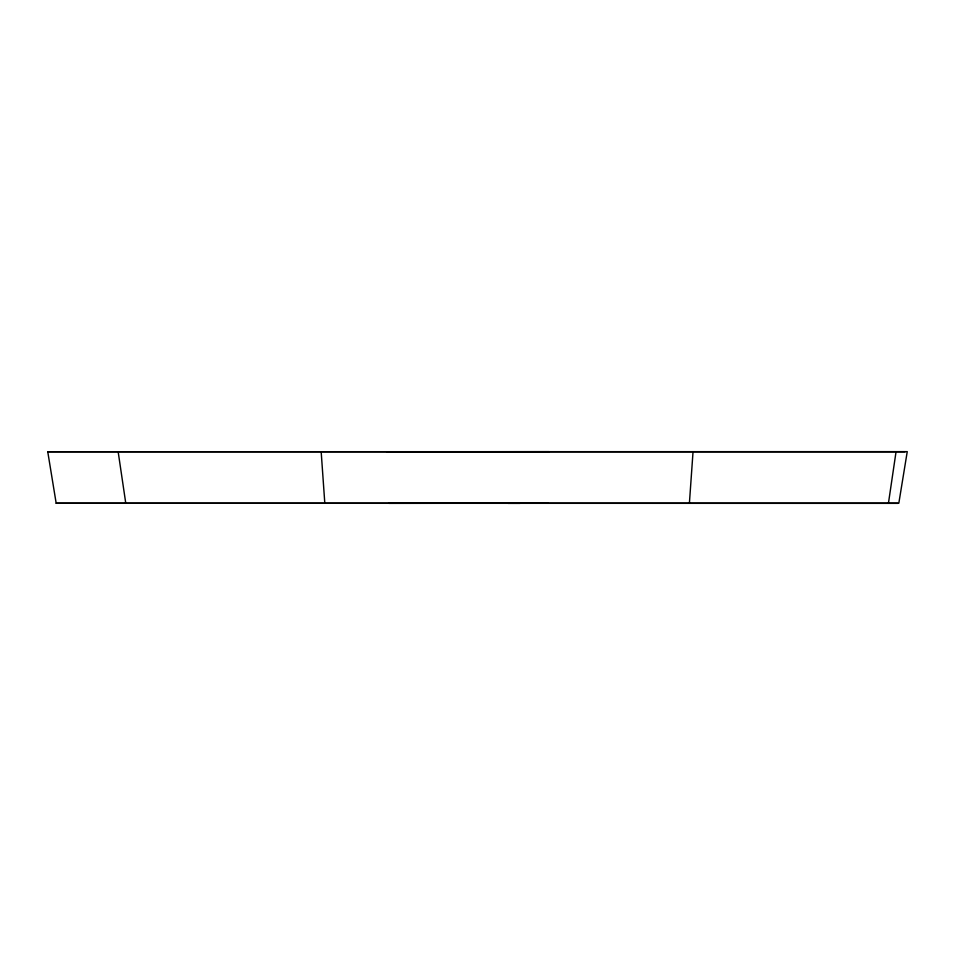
<?xml version="1.0" encoding="UTF-8"?>
<svg xmlns="http://www.w3.org/2000/svg" width="955" height="955" viewBox="0 0 955 955"><rect width="100%" height="100%" fill="white"/><g stroke="black" fill="none" stroke-linecap="round" stroke-linejoin="round"><path stroke-width="1.43" d="M689.391 503.357L693.032 451.822M888.425 503.357L896.041 451.822M508.669 451.822L520.905 451.822M508.072 503.357L520.057 503.357M387.121 451.822L549.376 451.643M388.9 503.357L547.979 503.178M47.75 451.739L907.25 451.643L898.834 503.178L56.178 503.261L47.75 451.739L905.053 451.822M56.178 503.261L897.879 503.357M118.169 451.822L125.785 503.357M321.178 451.822L324.819 503.357"/></g></svg>
